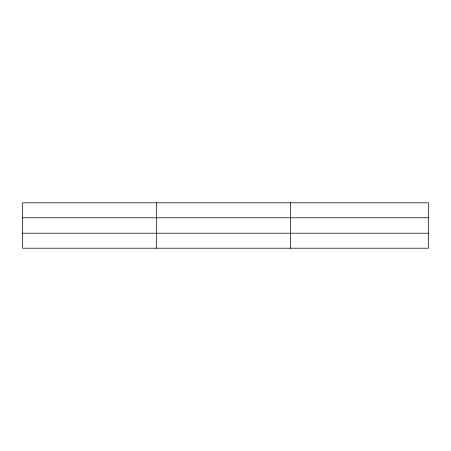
<?xml version="1.0" encoding="UTF-8"?>
<svg xmlns="http://www.w3.org/2000/svg" width="451" height="451" viewBox="0 0 451 451"><rect width="100%" height="100%" fill="white"/><g stroke="black" fill="none" stroke-linecap="round" stroke-linejoin="round"><path stroke-width="0.68" d="M156.497 202.792L156.497 248.208M290.444 202.792L290.444 248.208M428.45 217.777L428.45 202.792L22.55 202.792L22.55 248.208L428.45 248.208L428.45 217.777L22.55 217.777M22.55 233.223L428.45 233.223"/></g></svg>
